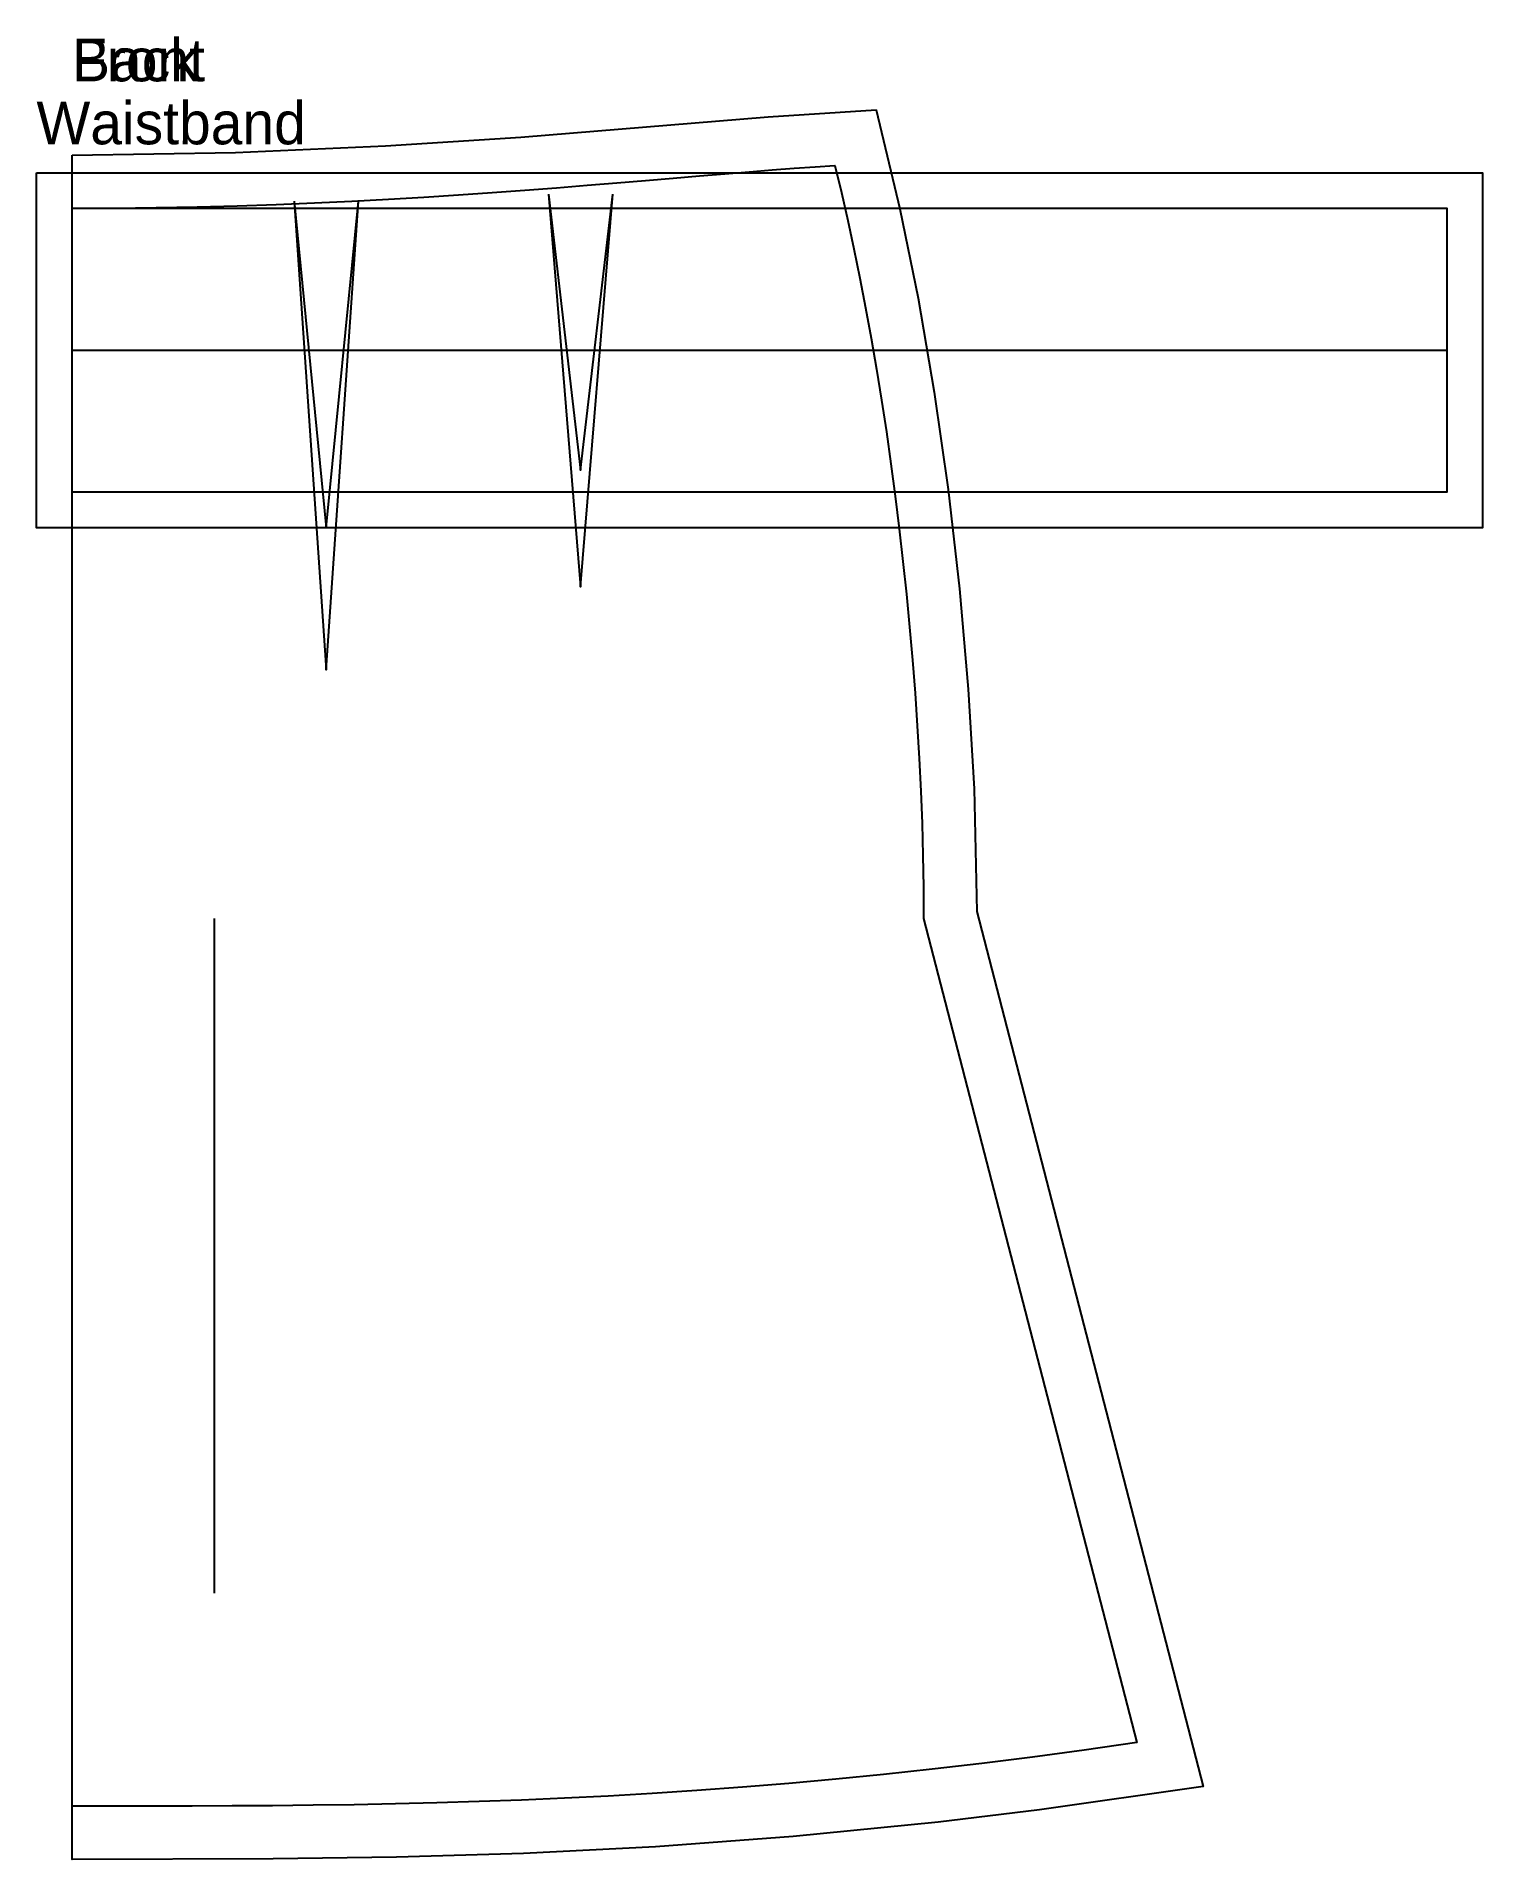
# Model space of a CAD drawing. Header units: millimetres. Extents: x -10 to 397, y -465 to 48.
import ezdxf

# ---------------------------------------------------------------- set-up
doc = ezdxf.new("R2010")
doc.units = ezdxf.units.MM
for name, color, linetype in [('1', 7, 'CONTINUOUS'), ('11', 2, 'CONTINUOUS'), ('15', 4, 'CONTINUOUS'), ('7', 3, 'CONTINUOUS'), ('8', 1, 'CONTINUOUS')]:
    doc.layers.add(name, color=color, linetype=linetype)

msp = doc.modelspace()

# ---------------------------------------------------------------- linework, layer by layer
at = {"layer": '1'}
for points in [[(0, 14.939), (46.01, 15.7153), (88.2249, 17.5545), (126.3649, 20.0587), (195.9538, 25.7508), (226.3151, 27.7334), (232.9839, -0.1753), (238.1216, -25.2904), (242.6673, -51.7509), (246.5708, -79.1825), (249.778, -107.206), (252.2324, -135.4398), (253.8757, -163.5028), (254.6888, -198.0484), (318.4097, -444.4361), (272.2918, -451.0077), (243.802, -454.4887), (202.9968, -458.5477), (164.2084, -461.3991), (127.1021, -463.2554), (91.3431, -464.3299), (56.5948, -464.8367), (0, -465.0017)], [(0, 14.939), (46.01, 15.7153), (88.2249, 17.5545), (126.3649, 20.0587), (195.9538, 25.7508), (226.3151, 27.7334), (232.9839, -0.1753), (238.1216, -25.2904), (242.6673, -51.7509), (246.5708, -79.1825), (249.778, -107.206), (252.2324, -135.4398), (253.8757, -163.5028), (254.6888, -198.0484), (318.4097, -444.4361), (272.2918, -451.0077), (243.802, -454.4887), (202.9968, -458.5477), (164.2084, -461.3991), (127.1021, -463.2554), (91.3431, -464.3299), (56.5948, -464.8367), (0, -465.0017)], [(-10, 10), (397, 10), (397, -90), (-10, -90)]]:
    msp.add_lwpolyline(points, close=True, dxfattribs=at)
at = {"layer": '11'}
for points in [[(62.5167, 2), (71.5667, -90), (80.6167, 2)], [(62.5167, 2), (71.5667, -130), (80.6167, 2)], [(134.0833, 4), (143.1333, -73.8), (152.1833, 4)], [(134.0833, 4), (143.1333, -106.6), (152.1833, 4)], [(0, -40), (387, -40)]]:
    msp.add_lwpolyline(points, dxfattribs=at)
at = {"layer": '7'}
for points in [[(30, -40), (357, -40)], [(40, -200), (40, -390)], [(40, -200), (40, -390)]]:
    msp.add_lwpolyline(points, dxfattribs=at)
at = {"layer": '8'}
for points in [[(0, 0), (11.9643, 0.0488), (23.7002, 0.1903), (35.2033, 0.4172), (46.4686, 0.7222), (57.4917, 1.0981), (68.2679, 1.5375), (78.7924, 2.0332), (89.0607, 2.5778), (99.0681, 3.1641), (108.8099, 3.7847), (118.2815, 4.4325), (127.4781, 5.1), (136.3952, 5.78), (145.0281, 6.4653), (153.3721, 7.1484), (161.4226, 7.8222), (169.1749, 8.4793), (176.6243, 9.1125), (183.7662, 9.7144), (190.5959, 10.2778), (197.1089, 10.7953), (203.3003, 11.2597), (209.1655, 11.6637), (214.7, 12), (216.5486, 4.3879), (218.3429, -3.4387), (220.0809, -11.4648), (221.7602, -19.6759), (223.3787, -28.0571), (224.9344, -36.5938), (226.4249, -45.271), (227.8481, -54.0741), (229.202, -62.9883), (230.4841, -71.9988), (231.6925, -81.091), (232.825, -90.25), (233.8793, -99.4611), (234.8534, -108.7095), (235.7449, -117.9805), (236.5519, -127.2593), (237.272, -136.5311), (237.9031, -145.7812), (238.4431, -154.9949), (238.8898, -164.1574), (239.241, -173.2539), (239.4946, -182.2697), (239.6483, -191.19), (239.7, -200), (299.7, -432), (284.8689, -434.1576), (270.337, -436.1354), (256.0913, -437.9414), (242.1188, -439.5833), (228.4063, -441.069), (214.9411, -442.4062), (201.71, -443.6029), (188.7, -444.6667), (175.8981, -445.6055), (163.2914, -446.4271), (150.8668, -447.1393), (138.6113, -447.75), (126.5118, -448.2669), (114.5555, -448.6979), (102.7292, -449.0508), (91.02, -449.3333), (79.4149, -449.5534), (67.9008, -449.7188), (56.4647, -449.8372), (45.0937, -449.9167), (33.7748, -449.9648), (22.4948, -449.9896), (11.2409, -449.9987), (0, -450), (0, 0)], [(0, 0), (11.9643, 0.0488), (23.7002, 0.1903), (35.2033, 0.4172), (46.4686, 0.7222), (57.4917, 1.0981), (68.2679, 1.5375), (78.7924, 2.0332), (89.0607, 2.5778), (99.0681, 3.1641), (108.8099, 3.7847), (118.2815, 4.4325), (127.4781, 5.1), (136.3952, 5.78), (145.0281, 6.4653), (153.3721, 7.1484), (161.4226, 7.8222), (169.1749, 8.4793), (176.6243, 9.1125), (183.7662, 9.7144), (190.5959, 10.2778), (197.1089, 10.7953), (203.3003, 11.2597), (209.1655, 11.6637), (214.7, 12), (216.5486, 4.3879), (218.3429, -3.4387), (220.0809, -11.4648), (221.7602, -19.6759), (223.3787, -28.0571), (224.9344, -36.5938), (226.4249, -45.271), (227.8481, -54.0741), (229.202, -62.9883), (230.4841, -71.9988), (231.6925, -81.091), (232.825, -90.25), (233.8793, -99.4611), (234.8534, -108.7095), (235.7449, -117.9805), (236.5519, -127.2593), (237.272, -136.5311), (237.9031, -145.7812), (238.4431, -154.9949), (238.8898, -164.1574), (239.241, -173.2539), (239.4946, -182.2697), (239.6483, -191.19), (239.7, -200), (299.7, -432), (284.8689, -434.1576), (270.337, -436.1354), (256.0913, -437.9414), (242.1188, -439.5833), (228.4063, -441.069), (214.9411, -442.4062), (201.71, -443.6029), (188.7, -444.6667), (175.8981, -445.6055), (163.2914, -446.4271), (150.8668, -447.1393), (138.6113, -447.75), (126.5118, -448.2669), (114.5555, -448.6979), (102.7292, -449.0508), (91.02, -449.3333), (79.4149, -449.5534), (67.9008, -449.7188), (56.4647, -449.8372), (45.0937, -449.9167), (33.7748, -449.9648), (22.4948, -449.9896), (11.2409, -449.9987), (0, -450), (0, 0)], [(0, 0), (387, 0), (387, -80), (0, -80)]]:
    msp.add_lwpolyline(points, close=True, dxfattribs=at)

# ---------------------------------------------------------------- texts
at = {"layer": '15'}
for s, p in [('Back', (0, 35.7334)), ('Front', (0, 35.7334)), ('Waistband', (-10, 18))]:
    msp.add_text(s, height=12, dxfattribs=at).set_placement(p)

doc.saveas('drawing.dxf')
